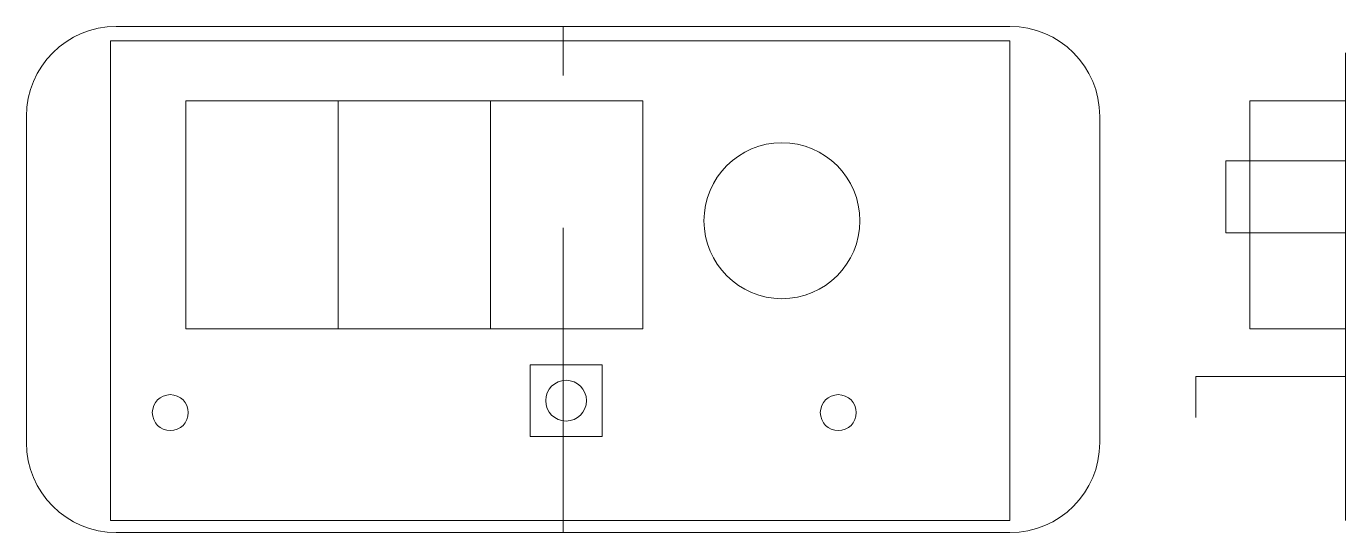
# Model space of a CAD drawing. Header units: millimetres. Extents: x 0 to 110, y 0 to 42.
import ezdxf

# ---------------------------------------------------------------- set-up
doc = ezdxf.new("R2010")
doc.units = ezdxf.units.MM
doc.linetypes.add('DASHEDX2', pattern=[38.1, 25.4, -12.7])
doc.layers.get('0').update_dxf_attribs({"linetype": 'CONTINUOUS', "lineweight": 0})

msp = doc.modelspace()

# ---------------------------------------------------------------- linework, layer by layer
for p, q in [((82, 42.2), (7.5, 42.2)), ((7, 41), (82, 41)), ((7, 1), (7, 41)), ((82, 41), (82, 1)), ((110, 40), (110, 1)), ((26, 36), (13.3, 36)), ((13.3, 36), (13.3, 17)), ((26, 17), (26, 36)), ((38.7, 36), (26, 36)), ((26, 36), (26, 17)), ((38.7, 17), (38.7, 36)), ((51.4, 36), (38.7, 36)), ((38.7, 36), (38.7, 17)), ((51.4, 17), (51.4, 36)), ((110, 36), (102, 36)), ((102, 36), (102, 17)), ((0, 34.7), (0, 7.5)), ((89.5, 7.5), (89.5, 34.7)), ((110, 31), (100, 31)), ((100, 31), (100, 25)), ((100, 25), (110, 25)), ((13.3, 17), (26, 17)), ((26, 17), (38.7, 17)), ((38.7, 17), (51.4, 17)), ((102, 17), (110, 17)), ((48, 14), (42, 14)), ((42, 14), (42, 8)), ((48, 8), (48, 14)), ((110, 13), (97.5, 13)), ((97.5, 13), (97.5, 9.6)), ((42, 8), (48, 8)), ((82, 1), (7, 1)), ((7.5, 0), (82, 0))]:
    msp.add_line(p, q)
at = {"linetype": 'DASHEDX2'}
msp.add_line((44.75, 0), (44.75, 42.2), dxfattribs=at)
for centre, radius in [((63, 26), 6.5), ((45, 11), 1.7), ((12, 10), 1.5), ((67.7, 10), 1.5)]:
    msp.add_circle(centre, radius)
for centre, start, end in [((7.5, 34.7), 90, 180), ((82, 34.7), 0, 90), ((7.5, 7.5), 180, 270), ((82, 7.5), 270, 0)]:
    msp.add_arc(centre, 7.5, start, end)

doc.saveas('drawing.dxf')
